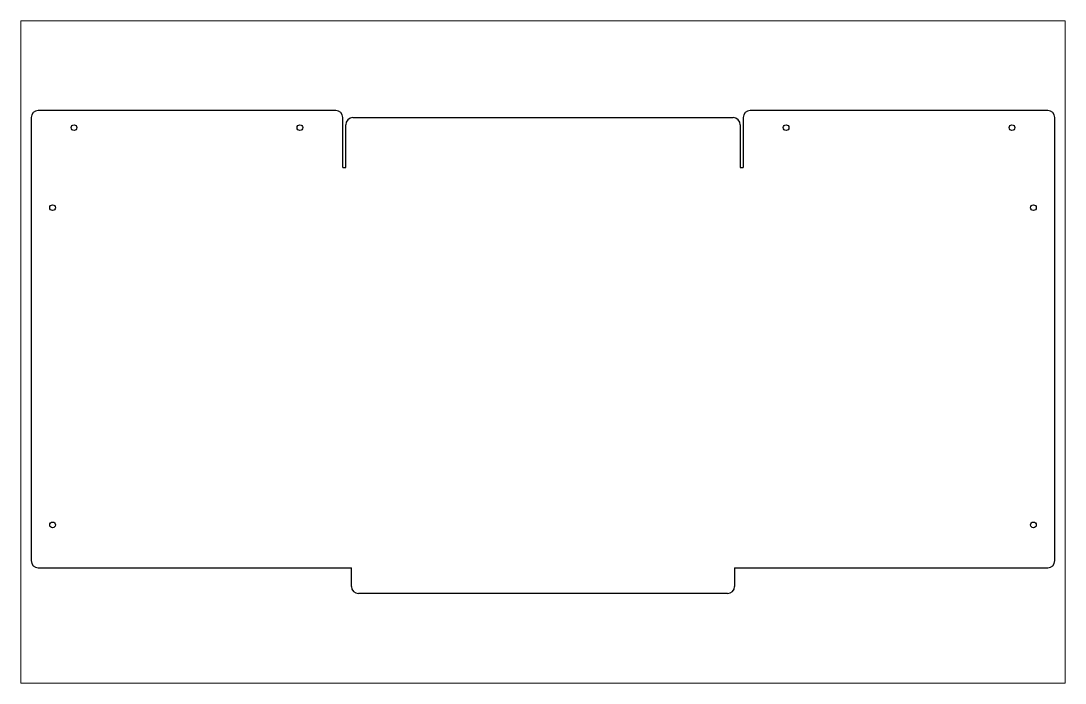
# Paper-space layout 'Sheet1' of a CAD drawing. Header units: millimetres. Extents: x 40 to 364, y 26 to 231.
# The model-space entities are those that its viewports show. They can reach past a viewport. Long polylines and large blocks are cut down to what shows.
import ezdxf

# ---------------------------------------------------------------- set-up
doc = ezdxf.new("R2010")
doc.units = ezdxf.units.MM

msp = doc.modelspace()

# ---------------------------------------------------------------- linework, layer by layer
at = {"color": 7, "linetype": 'Continuous', "lineweight": 25}
for p, q in [((213, 338), (5, 338)), ((711, 338), (503, 338)), ((0, 333), (0, 23)), ((218, 298), (218, 333)), ((225, 333), (491, 333)), ((498, 333), (498, 298)), ((716, 23), (716, 333)), ((220, 298), (220, 328)), ((496, 328), (496, 298)), ((218, 298), (220, 298)), ((496, 298), (498, 298)), ((5, 18), (224, 18)), ((224, 5), (224, 18)), ((492, 18), (711, 18)), ((492, 18), (492, 5)), ((487, 0), (229, 0))]:
    msp.add_line(p, q, dxfattribs=at)
for centre in [(30, 326), (188, 326), (528, 326), (686, 326), (15, 270), (701, 270), (15, 48), (701, 48)]:
    msp.add_circle(centre, 2, dxfattribs=at)
for centre, start, end in [((5, 333), 90, 180), ((213, 333), 0, 90), ((503, 333), 90, 180), ((711, 333), 0, 90), ((225, 328), 90, 180), ((491, 328), 0, 90), ((5, 23), 180, 270), ((711, 23), 270, 0), ((229, 5), 180, 270), ((487, 5), 270, 0)]:
    msp.add_arc(centre, 5, start, end, dxfattribs=at)

psp = doc.layouts.new('Sheet1')

# ---------------------------------------------------------------- viewports
at = {"layer": '0'}
psp.add_viewport(center=(202.5, 128.5), size=(324, 205.6), view_center_point=(358, 169), view_height=463.4376, dxfattribs=at)

doc.saveas('drawing.dxf')
